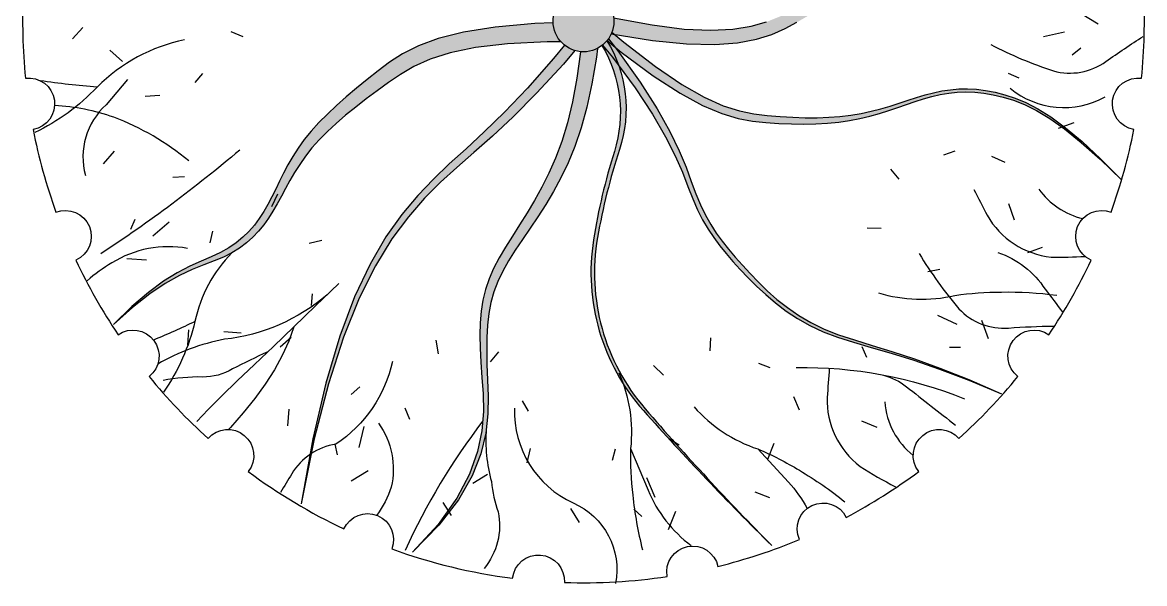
# Model space of a CAD drawing. Header units: millimetres. Extents: x 44692 to 659456, y -26273 to 96111.
# Drawn here: x 263190 to 265604, y 33752 to 34957 of the extents above; entities that cross this region are included whole.
import ezdxf

# ---------------------------------------------------------------- set-up
doc = ezdxf.new("R2010")
doc.units = ezdxf.units.MM
doc.header["$LTSCALE"] = 100
doc.layers.add('Tree', color=7, linetype='Continuous')

msp = doc.modelspace()

# ---------------------------------------------------------------- hatches: boundary and pattern name
at = {"layer": 'Tree', "true_color": 0x58ba48}
h = msp.add_hatch(color=85, dxfattribs=at)
h.dxf.hatch_style = 1
h.paths.add_polyline_path([(264679.1043538135, 34910.14434938138), (264728.4822462829, 34913.62589823898), (264768.8260572428, 34921.03988735424), (264802.1650694929, 34931.46400245171), (264830.528565831, 34943.97592925582), (264855.9458290559, 34957.65335349111), (264880.0989992919, 34971.72863098757), (264903.2816459632, 34986.05279799541), (264925.4401958197, 35000.63156087058), (264946.5210756113, 35015.47062596847), (264966.4707120869, 35030.57569964486), (264985.2355319966, 35045.95248825555), (265002.7619620902, 35061.60669815599), (265018.996429117, 35077.54403570206), (265033.9335209937, 35093.74592934382), (265047.7604703054, 35110.09669590907), (265060.7126708036, 35126.45637432017), (265073.02551624, 35142.6850034994), (265084.9344003665, 35158.64262236913), (265096.6747169344, 35174.18926985159), (265108.4818596956, 35189.18498486911), (265120.5912224025, 35203.48980634401), (265133.2220969464, 35216.9871052293), (265146.5293677822, 35229.65358060021), (265160.651817505, 35241.48926356279), (265175.7282287099, 35252.49418522295), (265191.8973839923, 35262.66837668671), (265209.2980659468, 35272.01186906005), (265228.0690571691, 35280.5246934489), (265248.3491402536, 35288.20688095946), (265270.4286720374, 35294.98593942629), (265295.2043063228, 35300.49928360034), (265323.7242711541, 35304.31180496106), (265357.0367945748, 35305.98839498825), (265396.1901046287, 35305.0939451614), (265442.2324293601, 35301.19334696024), (265496.2119968128, 35293.85149186445), (265559.1770350321, 35282.63327135328), (265496.6487714765, 35296.07428195941), (265442.9630658769, 35305.32314961393), (265397.087756518, 35310.85183157517), (265357.9906816865, 35313.13228510092), (265324.6396796679, 35312.63646744927), (265296.0025887494, 35309.83633587816), (265271.0472472169, 35305.20384764545), (265248.7414933568, 35299.21096000925), (265228.2020763002, 35292.25178463823), (265209.1413885587, 35284.40905084447), (265191.4207334889, 35275.6876423509), (265174.9014144469, 35266.09244288052), (265159.4447347896, 35255.62833615611), (265144.9119978732, 35244.3002059006), (265131.1645070544, 35232.11293583689), (265118.0635656895, 35219.07140968791), (265105.4552116499, 35205.20439879863), (265093.1244208668, 35190.63622500313), (265080.8409037857, 35175.51509775739), (265068.3743708529, 35159.98922651755), (265055.494532514, 35144.20682073962), (265041.9710992145, 35128.31608987974), (265027.573781401, 35112.46524339406), (265012.0722895189, 35096.80249073858), (264995.2836052, 35081.45007312597), (264977.2137948215, 35066.42635879473), (264957.9161959448, 35051.72374773997), (264937.4441461335, 35037.33463995676), (264915.8509829491, 35023.25143544029), (264893.1900439546, 35009.46653418551), (264869.5146667124, 34995.97233618756), (264844.8781887851, 34982.76124144149), (264819.0258033962, 34969.98394645991), (264790.470126412, 34958.42433382577), (264757.4156293595, 34949.02458263943), (264718.0667837672, 34942.72687200143), (264670.6280611621, 34940.47338101205), (264613.3039330718, 34943.20628877173), (264544.2988710237, 34951.86777438103), (264461.8173465456, 34967.40001694016, -0.07718661819948483), (264461.1639959403, 34947.36049608721, -0.05978409001853382), (264456.4733593637, 34932.51748710869), (264545.1291931526, 34918.66782954077), (264618.6630970363, 34911.51755505681)])
h = msp.add_hatch(color=85, dxfattribs=at)
h.dxf.hatch_style = 1
h.paths.add_polyline_path([(264462.2987553294, 34959.48378852937, 1), (264331.6438341919, 34959.48378852937, 1)])
h = msp.add_hatch(color=85, dxfattribs=at)
h.dxf.hatch_style = 1
h.paths.add_polyline_path([(264207.1488391922, 34947.29787203929), (264138.8340411672, 34936.27666168584), (264084.6452780997, 34922.67644468191), (264041.8788613299, 34907.02709209301), (264007.8311021975, 34889.85847498458), (263979.7983120425, 34871.70046442191), (263955.0768022054, 34853.08293147053), (263931.4399303824, 34834.44664901507), (263908.5692396981, 34815.87599721709), (263886.6233196342, 34797.36625805758), (263865.7607596714, 34778.91271351732), (263846.1401492913, 34760.51064557724), (263827.9200779753, 34742.15533621816), (263811.2591352045, 34723.84206742102), (263796.3159104604, 34705.56612116664), (263783.1722315779, 34687.33498921952), (263771.6028798079, 34669.20500247853), (263761.3058747544, 34651.24470162602), (263751.979236022, 34633.52262734452), (263743.3209832154, 34616.10732031641), (263735.0291359384, 34599.06732122411), (263726.8017137961, 34582.47117075009), (263718.3367363924, 34566.38740957685), (263709.3526878664, 34550.88189427411), (263699.6499104947, 34536.00974496139), (263689.0492110878, 34521.8233976457), (263677.3713964571, 34508.3752883339), (263664.4372734133, 34495.71785303289), (263650.0676487678, 34483.90352774958), (263634.0833293308, 34472.98474849093), (263616.3051219138, 34463.01395126379), (263596.5498918964, 34453.81760024495), (263574.6187389331, 34444.31827229034), (263550.3088212473, 34433.21257242568), (263523.4172970625, 34419.19710567672), (263493.7413246018, 34400.96847706928), (263461.0780620885, 34377.22329162907), (263425.2246677462, 34346.65815438191), (263385.978299798, 34307.96967035344), (263426.8426693014, 34344.94506079928), (263463.9699052181, 34373.94957517208), (263497.6183821977, 34396.27674576193), (263528.0464748902, 34413.22010485903), (263555.5125579456, 34426.07318475334), (263580.275006014, 34436.12951773497), (263602.5921937451, 34444.68263609402), (263622.7224957887, 34453.02607212064), (263640.9106889896, 34462.22776133494), (263657.3471589695, 34472.45325217736), (263672.2086935436, 34483.64249631846), (263685.6720805293, 34495.7354454286), (263697.9141077426, 34508.67205117844), (263709.1115629991, 34522.39226523841), (263719.4412341152, 34536.83603927908), (263729.0799089074, 34551.94332497089), (263738.2247062765, 34567.65051749541), (263747.1540694633, 34583.87978607837), (263756.1667727945, 34600.54974345673), (263765.5615905953, 34617.57900236707), (263775.6372971923, 34634.88617554634), (263786.6926669111, 34652.38987573131), (263799.0264740774, 34670.0087156588), (263812.9374930177, 34687.66130806558), (263828.6483285335, 34705.28174576293), (263846.0769073292, 34722.8660418594), (263865.0649865849, 34740.42568953829), (263885.4543234809, 34757.97218198244), (263907.0866751976, 34775.51701237525), (263929.8037989145, 34793.07167389955), (263953.4474518126, 34810.64765973854), (263977.8593910715, 34828.25646307532), (264003.3541753202, 34845.80016730065), (264032.1375689816, 34862.74321663614), (264066.8881379277, 34878.44064551096), (264110.2844480299, 34892.24748835451), (264165.0050651598, 34903.51877959599), (264233.7285551892, 34911.6095536646), (264319.1334839899, 34915.87484498962), (264348.3818062784, 34915.81756916709, -0.1745613051925293), (264331.6982089665, 34956.81894795774), (264292.2933608349, 34955.21020467696)])
h = msp.add_hatch(color=85, dxfattribs=at)
h.dxf.hatch_style = 1
h.paths.add_polyline_path([(264470.7778789205, 34896.14201689066), (264450.4913147751, 34922.02334856916, -0.06993564014039863), (264438.0907595195, 34908.72094067476), (264459.0714125354, 34882.81988132973), (264507.9099843932, 34816.71366709533), (264545.4415263316, 34760.03358738025), (264573.6205543529, 34711.6480837324), (264594.4015844596, 34670.4255976999), (264609.7391326539, 34635.23457083129), (264621.5877149382, 34604.94344467436), (264631.9018473144, 34578.42066077745), (264642.3245746416, 34554.6527517213), (264653.2530572011, 34533.09861421593), (264664.7729841317, 34513.3352360042), (264676.9700445718, 34494.93960482831), (264689.9299276597, 34477.48870843124), (264703.7383225334, 34460.55953455542), (264718.4809183315, 34443.7290709437), (264734.2434041926, 34426.57430533831), (264751.1213771774, 34408.79996691585), (264769.2500660415, 34390.62175058803), (264788.7746074624, 34372.38309269968), (264809.8401381176, 34354.42742959625), (264832.5917946855, 34337.098197623), (264857.1747138443, 34320.73883312518), (264883.7340322717, 34305.69277244792), (264912.4148866452, 34292.30345193659), (264943.4808265419, 34280.66607609065), (264977.6690531345, 34269.88292202685), (265015.8351804933, 34258.808035016), (265058.83482269, 34246.29546032939), (265107.5235937951, 34231.19924323759), (265162.7571078802, 34212.3734290118), (265225.3909790165, 34188.6720629229), (265296.2808212747, 34158.94919024188), (265225.8763462843, 34189.8041541395), (265163.630296535, 34214.50609452121), (265108.705530072, 34234.21452897031), (265060.2649049396, 34250.08897507015), (265017.4712791814, 34263.28895040374), (264979.4875108425, 34274.97397255481), (264945.4764579674, 34286.30355910617), (264914.6009786009, 34298.43722764143), (264886.1383509267, 34312.28439837191), (264859.8235336897, 34327.7541020218), (264835.505905775, 34344.50527194318), (264813.0348460672, 34362.19684148874), (264792.2597334514, 34380.48774401058), (264773.0299468114, 34399.03691286113), (264755.1948650326, 34417.50328139248), (264738.6038670002, 34435.54578295736), (264723.1182851208, 34452.95091718128), (264708.6472658948, 34470.01544878397), (264695.1119093452, 34487.16370875908), (264682.4333154934, 34504.82002809963), (264670.5325843628, 34523.40873779919), (264659.3308159757, 34543.35416885072), (264648.7491103549, 34565.08065224782), (264638.708567522, 34589.01251898362), (264628.8207485834, 34615.6971667976), (264617.4590589724, 34646.17426041204), (264602.6873652061, 34681.60653129548), (264582.5695338012, 34723.15671091669), (264555.1694312741, 34771.9875307439), (264518.5509241418, 34829.26172224557)])
h = msp.add_hatch(color=85, dxfattribs=at)
h.dxf.hatch_style = 1
h.paths.add_polyline_path([(264483.9662096195, 34914.89651772176), (264458.1836502466, 34936.66439677099, -0.08128987458279752), (264447.7155920786, 34918.34143329721), (264478.2881466245, 34893.55388147398), (264546.9475101918, 34842.84826073879), (264604.6683818822, 34805.29404077207), (264653.1697581223, 34778.81833601675), (264694.170635336, 34761.34826091616), (264729.390009949, 34750.81092991347), (264760.5468783865, 34745.13345745183), (264789.3602370747, 34742.24295797454), (264817.2557099505, 34740.41780527667), (264844.4854310073, 34739.34141055984), (264871.0081617504, 34739.04844437828), (264896.7826636863, 34739.57357728565), (264921.7676983197, 34740.95147983587), (264945.9220271565, 34743.21682258288), (264969.204411703, 34746.40427608015), (264991.5736134642, 34750.54851088174), (265013.0147659812, 34755.63715036757), (265033.6184909337, 34761.46962922138), (265053.5017820362, 34767.79833495253), (265072.7816330037, 34774.37565507109), (265091.5750375513, 34780.95397708676), (265109.9989893935, 34787.28568850908), (265128.1704822456, 34793.12317684788), (265146.2065098215, 34798.21882961263), (265164.2237514484, 34802.35338136669), (265182.3376289005, 34805.42095488546), (265200.6632495633, 34807.34401999786), (265219.3157208225, 34808.0450465325), (265238.4101500643, 34807.44650431874), (265258.061644674, 34805.4708631853), (265278.3853120383, 34802.04059296089), (265299.4962595424, 34797.0781634745), (265321.594764391, 34790.36119795688), (265345.2217830634, 34781.08793324683), (265371.0034418575, 34768.31175958525), (265399.5658670712, 34751.08606721272), (265431.5351850031, 34728.46424637001), (265467.5375219504, 34699.49968729776), (265508.1990042119, 34663.24578023696), (265554.1457580848, 34618.75591542824), (265509.0929203097, 34664.15078375675), (265469.1605094852, 34701.20620822642), (265433.7413496251, 34730.88106395848), (265402.2282647413, 34754.13422607377), (265374.0140788463, 34771.92456969318), (265348.4916159529, 34785.21096993787), (265325.0537000734, 34794.95230192879), (265303.0931552207, 34802.10744078692), (265282.0850776263, 34807.48874980093), (265261.8336523962, 34811.32254493067), (265242.2253368566, 34813.68863030379), (265223.1465883326, 34814.66681004794), (265204.4838641504, 34814.33688829083), (265186.1236216343, 34812.77866915964), (265167.9523181107, 34810.07195678217), (265149.8564109053, 34806.29655528592), (265131.7226067922, 34801.56061649781), (265113.4386103413, 34796.08568304008), (265094.8923755732, 34790.12164523483), (265075.9718565066, 34783.91839340352), (265056.5650071611, 34777.72581786805), (265036.5597815566, 34771.79380895018), (265015.8441337112, 34766.37225697128), (264994.3060176458, 34761.71105225343), (264971.8588185092, 34758.01252275472), (264948.5176459708, 34755.28874697843), (264924.3230408291, 34753.50424106411), (264899.3155438829, 34752.62352115195), (264873.5356959312, 34752.61110338167), (264847.024037774, 34753.43150389295), (264819.8211102089, 34755.04923882562), (264791.9674540357, 34757.42882431935), (264763.2172815474, 34760.89180107239), (264732.1794910177, 34767.18780801597), (264697.1766522139, 34778.42350863945), (264656.5313349048, 34796.70556643223), (264608.5661088573, 34824.14064488396), (264551.6035438399, 34862.83540748382)])
h = msp.add_hatch(color=85, dxfattribs=at)
h.dxf.hatch_style = 1
h.paths.add_polyline_path([(264353.7829500912, 34867.82432610964), (264378.4602015275, 34896.83383616168, -0.09913028873554863), (264355.7657485286, 34908.79079035325), (264332.5225638264, 34880.19593291999), (264276.3232094642, 34816.19531020948), (264227.090009319, 34764.48832538789), (264183.539741041, 34722.08138344109), (264144.3891822801, 34685.98088935507), (264108.3551106871, 34653.19324811581), (264074.154303912, 34620.7248647092), (264040.5035396051, 34585.58214412136), (264006.4176512056, 34544.9160372432), (263972.103695309, 34496.45567858695), (263938.0667842998, 34438.07474856982), (263904.8120305623, 34367.64692760908), (263872.8445464812, 34283.04589612202), (263842.6694444407, 34182.1453345259), (263814.7918368256, 34062.81892323796), (263789.7168360202, 33922.94034267556), (263817.912053042, 34062.22351718933), (263848.4498071898, 34180.89701468904), (263880.8726384641, 34281.09791351586), (263914.7230868654, 34364.9632920114), (263949.5436923936, 34434.63022851699), (263984.8769950485, 34492.23580137415), (264020.265534831, 34539.9170889242), (264055.2518517407, 34579.81116950876), (264089.6796979079, 34614.1929693024), (264124.5976739795, 34645.88880581404), (264161.3555927323, 34677.86284438546), (264201.3032669433, 34713.07925035879), (264245.7905093887, 34754.50218907589), (264296.1671328458, 34805.09582587885)])
h = msp.add_hatch(color=85, dxfattribs=at)
h.dxf.hatch_style = 1
h.paths.add_polyline_path([(264424.9446699796, 34882.64848272885), (264427.4214852265, 34901.6870498241, -0.1466419400419473), (264390.610600443, 34894.46672406042), (264382.6665804465, 34837.44296041041), (264373.1486412589, 34786.68097202566), (264362.2375098843, 34741.6790062219), (264350.0710831996, 34701.62786709674), (264336.7872580813, 34665.71835874783), (264322.5239314058, 34633.14128527271), (264307.4190000495, 34603.0874507689), (264291.6512962739, 34574.8449082916), (264275.5633938781, 34548.09070672536), (264259.538802046, 34522.59914391212), (264243.9610299612, 34498.14451769384), (264229.2135868077, 34474.50112591256), (264215.6799817692, 34451.44326641013), (264203.7437240296, 34428.74523702844), (264193.7883227729, 34406.18133560981), (264186.0939563369, 34383.5083932969), (264180.5274796761, 34360.4133744373), (264176.8524168994, 34336.56577667917), (264174.8322921157, 34311.63509767119), (264174.2306294333, 34285.29083506146), (264174.8109529611, 34257.20248649845), (264176.336786808, 34227.03954963063), (264178.5716550825, 34194.47152210626), (264180.9583924346, 34159.1892636706), (264181.6570756804, 34120.96908245667), (264178.5070921764, 34079.60864869384), (264169.347829279, 34034.90563261197), (264152.0186743457, 33986.65770444083), (264124.3590147324, 33934.66253440998), (264084.2082377971, 33878.71779274908), (264029.4057308959, 33818.62114968792), (264086.1054207081, 33876.93123839586), (264128.0278872022, 33931.56095385404), (264157.3391159787, 33982.6433025088), (264176.2050926353, 34030.31129080589), (264186.791802772, 34074.69792519192), (264191.2652319872, 34115.93621211296), (264191.7913658801, 34154.15915801503), (264190.5361900495, 34189.49976934453), (264189.3458496277, 34222.12267759491), (264188.7871278772, 34252.31901444941), (264189.1069675945, 34280.41153663856), (264190.5523115746, 34306.72300089298), (264193.3701026143, 34331.57616394319), (264197.8072835086, 34355.29378251992), (264204.1107970545, 34378.19861335368), (264212.527586047, 34400.61341317502), (264223.2007558975, 34422.84679138794), (264235.8580624798, 34445.15076808994), (264250.1234242818, 34467.76321605168), (264265.6207597923, 34490.92200804415), (264281.9739875013, 34514.86501683818), (264298.8070258959, 34539.83011520455), (264315.7437934666, 34566.05517591409), (264332.4082087004, 34593.77807173762), (264348.4682200201, 34623.33256303887), (264363.7678955786, 34655.43596055156), (264378.1953334624, 34690.90146260276), (264391.6386317579, 34730.54226751925), (264403.9858885519, 34775.17157362796), (264415.1252019306, 34825.60257925553)])
h = msp.add_hatch(color=85, dxfattribs=at)
h.dxf.hatch_style = 1
h.paths.add_polyline_path([(264447.4803222838, 34918.05293959965, -0.05731343900243163), (264436.7566026934, 34907.66867126561, -0.2139104709436435), (264463.3568096281, 34680.17382856621, 0.03661123417253988), (264418.536347387, 34490.36002148229, 0.2251205961474487), (264525.678618337, 34123.52408404745, 0.01667163741548493), (264801.9047704823, 33833.11056381817, -0.01667163741549128), (264529.5071849173, 34127.11814065805, -0.2251205961477926), (264427.1802181257, 34495.3263196625, -0.03661123417235602), (264474.4836828365, 34684.53661912103, 0.2201042727965031)])

# ---------------------------------------------------------------- linework, layer by layer
at = {"layer": 'Tree', "color": 85, "true_color": 0x58ba48}
for points in [[(263192.2849675556, 35021.78175862042, 0.03825928851596275), (263196.8587193858, 34837.50022218056, -0.9771344084685398), (263213.2604057101, 34727.15058992173, 0.03825928851589282), (263262.4812439314, 34549.50512005793, -0.977134408471768), (263305.208455835, 34446.44959125486, 0.03825928851590828), (263396.125210965, 34286.09140619726, -0.9771344084698461), (263462.6161220264, 34196.50895590598, 0.03825928851597287), (263589.7776322628, 34063.05276761625, -0.977134408466895), (263676.0455987211, 33992.31455575675, 0.04984636023428053), (263881.7126669894, 33868.76900888287, -0.9771344084688731), (263984.6808846927, 33825.83181292222, 0.05560074136262472), (264244.6159517844, 33762.84765607363, -0.9771344084677737), (264355.8176412045, 33753.88992622292, 0.04596090557338388), (264576.7512659251, 33766.6596833068, -0.9771344084659402), (264686.1803900959, 33788.36966804099, 0.03825928851591884), (264861.2424494734, 33846.10942249899, -0.9771344084694745), (264962.1150403193, 33893.76209367281, 0.03825928851595953), (265117.8969908002, 33992.31455575675, -0.977134408466895), (265204.1649572584, 34063.05276761625, 0.03825928851597287), (265331.3264674949, 34196.50895590608, -0.9771344084698461), (265397.8173785562, 34286.09140619726, 0.03825928851590839), (265488.7341336863, 34446.44959125486, -0.977134408471768), (265531.4613455899, 34549.50512005798, 0.03825928851589259), (265580.6821838112, 34727.15058992173, -0.9771344084685398), (265597.0838701355, 34837.50022218056, 0.03825928851596309), (265601.6576219656, 35021.78175862042, -0.9771344084700386)], [(265273.1022498943, 34909.94730717089, 0.04182949228826791), (265407.715970116, 34853.18292782787, 0.2264972251209593), (265520.5405318702, 34873.32727798969, -0.01443465669763831), (265600.8007711325, 34927.4498175479, -0.01443465669763831)], [(263539.1187039788, 34919.86175130277, 0.1481112706608062), (263351.0063910742, 34818.51856745253, -0.09218963162576765), (263216.6500473921, 34720.58352379672, -0.09218963162576765)], [(264436.7566026934, 34907.66867126571, -0.2139104709436734), (264463.3568096281, 34680.17382856621, 0.03661123417257376), (264418.536347387, 34490.36002148219, 0.2251205961475362), (264525.6786183375, 34123.52408404724, 0.01667163741547076), (264801.9047704823, 33833.11056381817)], [(264447.4803222838, 34918.05293959965, -0.2201042727962329), (264474.4836828365, 34684.53661912134, 0.03661123417257376), (264427.1802181255, 34495.32631966155, 0.2251205961475362), (264529.5071849175, 34127.11814065774, 0.01667163741547076), (264801.9047704823, 33833.11056381817)], [(263351.0063910742, 34818.51856745253, -0.02207839247359881), (263228.4137314862, 34832.20081263091, -0.02207839247359881)], [(263416.425546406, 34834.89057739297), (263370.3126161927, 34780.22779547724, 0.2822262566118592), (263325.6445759475, 34628.55124961208, -4.827061023014863)], [(265314.4376791022, 34815.78085205259, 0.3063086666826516), (265518.7897670466, 34797.43290363043, 1.795613927209891)], [(263548.1730014711, 34659.70016857101, 0.08246095775844463), (263386.9625070941, 34753.61403591953, 0.07179669138663881), (263259.4636592336, 34778.54886638342, 0.07179669138663881)], [(265236.3734764804, 34598.65013583734, -0.01188576300162032), (265264.8847235304, 34542.80889166752, 0.2399273849801263), (265402.8033526526, 34453.23129532023, 0.02049583112461691), (265475.6995086638, 34454.51205552828, 0.02049583112461691)], [(265376.2774448395, 34599.13461533059, 0.183297909728004), (265470.8821686087, 34535.95921401544, 0.183297909728004)], [(263545.3822036106, 34471.80180309233, 0.1857569465264621), (263382.5887444706, 34440.55280719433, 0.0417327825022011), (263329.3597060171, 34402.31498191907, 0.0417327825022011)], [(263640.9106889896, 34462.22776133494, 0.1453428096833645), (263561.3902663244, 34314.72172527035, -0.09218963162506882), (263493.9472351608, 34162.75351342812, -0.09218963162506882)], [(265288.4078282883, 34463.27576088878, -0.1639919496343534), (265389.8715685595, 34384.12612916561, -0.01343461111404141), (265427.0526295748, 34334.46819872881, -4.215233977945694)], [(265118.9775009774, 34460.71896246968, 0.04182949228826998), (265204.3006762247, 34342.13142433926, 0.2264972251209593), (265311.0969805272, 34300.54144999716, -0.0144346566975755), (265407.8015983582, 34304.92005533919, -0.0144346566975755)], [(263845.7364606617, 34372.22960465495, -0.1514149092063965), (263624.9677166966, 34276.46798954516, 0.08487535422749601), (263481.3162100409, 34223.03487472232, 0.08487535422749601)], [(265031.4141797277, 34376.30041916467, 0.1320465610342736), (265195.7024882623, 34370.6690670852, -0.03605382607637624), (265295.8722078393, 34377.99216709423, -0.03698803583189561), (265414.6501433065, 34371.16759089066, -6.807483209568411)], [(263561.3902663244, 34314.72172527035, -0.01746042979560194), (263472.3523409921, 34274.81827080864, -0.01746042979560194)], [(263717.9004498949, 34249.57660843404, 0.00578039309179394), (263642.0462140666, 34212.85887487007, -0.1423412172876668), (263577.794965132, 34195.35646455167, 0.05173126772115867), (263492.6101941176, 34187.96608693798, -47.27720597948539)], [(263986.0345865546, 34228.74172806363, -0.196417445124789), (263864.558061478, 34051.12580458019, 0.2264972251209593), (263769.5582218186, 33987.01490813359, -0.007003095131649664), (263745.1796358072, 33946.86381203389, -0.007003095131649664)], [(264472.9671477433, 34204.11167885979, -0.1320465610342736), (264498.1748462407, 34041.67112855367, 0.03605382607637624), (264502.8647738812, 33941.34363933643, 0.03698803583189561), (264523.8230523192, 33824.23034649923, 6.807483209568411)], [(264854.5669210685, 34215.69004782224, -0.1004195097701846), (265216.738103816, 34148.4279408955, 4.068216872405228)], [(264925.435299855, 34214.14980774547, -0.01188576300162027), (264920.6763833396, 34151.63190253116, 0.2399273849801263), (264991.7240417793, 34003.3149302842, 0.02472381497266953), (265067.9428857138, 33959.46943482618, 0.02472381497266953)], [(265042.0135669904, 34199.5980621698, -0.09487929127114816), (265091.8091010407, 34174.48576491328, 0.004008080272301563), (265197.279768172, 34091.9355676567, 1.160659045506973)], [(264248.5812186145, 34128.398557587, 0.3009048176655483), (264374.5930419228, 33924.79096786742, -0.3523600041785352), (264465.7326982294, 33751.50000000002, -4.509688680372927)], [(264634.6446056359, 34131.15292837368, 0.1320465610342736), (264771.9377494674, 34040.74854184155, -0.03605382607637624), (264861.2524465222, 33994.80852220812, -0.03698803583189561), (264959.078816244, 33927.0975616385, -6.807483209568411)], [(265045.1018324755, 34141.67032062271, 0.2115715681799267), (265106.0539464874, 34026.95429719517, 0.2115715681799267)], [(264180.0820839284, 34100.28886557525, 0.05648352632811073), (264013.3671678931, 33822.76976659119, 1.795613927209891)], [(263956.2241024786, 34095.99656276109, -0.2141089299274639), (263983.5000300331, 33958.84804755558, -0.07460262697671682), (263952.3166868811, 33898.34322720744, -0.07460262697671682)], [(264187.7920076505, 34083.91830932615, 0.08537041341665494), (264198.9757377051, 33970.45348487677, 0.06382453976133153), (264213.4808735758, 33905.29020379611, -0.2290892978786882), (264182.9809150678, 33783.85162278739, 47.27720597948539)], [(264498.1748462407, 34041.67112855367), (264535.7224398477, 33952.24078579147, 0.1333930343377839), (264628.7662783883, 33833.02685871014, -4.827061023014863)], [(264771.9377494674, 34040.74854184155), (264837.6915175993, 33969.44601756176, -0.06043947766551797), (264878.3018295919, 33913.06419793827, -0.06043947766551797)]]:
    msp.add_lwpolyline(points, format="xyb", dxfattribs=at)
for points in [[(265503.6463195198, 34953.36939359924), (265467.5427462131, 34975.92423234952)], [(263298.2328555339, 34921.81119479858), (263320.3974773883, 34946.79801962695)], [(264331.6982089665, 34956.81894795774), (264292.2933608349, 34955.21020467696), (264207.1488391922, 34947.29787203929), (264138.8340411672, 34936.27666168584), (264084.6452780997, 34922.67644468191), (264041.8788613299, 34907.02709209301), (264007.8311021975, 34889.85847498458), (263979.7983120425, 34871.70046442191), (263955.0768022054, 34853.08293147053), (263931.4399303824, 34834.44664901507), (263908.5692396981, 34815.87599721709), (263886.6233196342, 34797.36625805758), (263865.7607596714, 34778.91271351732), (263846.1401492913, 34760.51064557724), (263827.9200779753, 34742.15533621816), (263811.2591352045, 34723.84206742102), (263796.3159104604, 34705.56612116664), (263783.1722315779, 34687.33498921952), (263771.6028798079, 34669.20500247853), (263761.3058747544, 34651.24470162602), (263751.979236022, 34633.52262734452), (263743.3209832154, 34616.10732031642), (263735.0291359384, 34599.06732122412), (263726.8017137961, 34582.47117075009), (263718.3367363924, 34566.38740957685), (263709.3526878664, 34550.88189427411), (263699.6499104947, 34536.00974496139), (263689.0492110878, 34521.8233976457), (263677.3713964571, 34508.3752883339), (263664.4372734133, 34495.71785303289), (263650.0676487678, 34483.90352774958), (263634.0833293308, 34472.98474849093), (263616.3051219138, 34463.01395126379), (263596.5498918964, 34453.81760024495), (263574.6187389331, 34444.31827229034), (263550.3088212473, 34433.21257242568), (263523.4172970625, 34419.19710567672), (263493.7413246018, 34400.96847706928), (263461.0780620885, 34377.22329162907), (263425.2246677462, 34346.65815438191), (263385.978299798, 34307.96967035344)], [(264456.4733593637, 34932.51748710869), (264545.1291931526, 34918.66782954077), (264618.6630970363, 34911.51755505681), (264679.1043538135, 34910.14434938138), (264728.4822462829, 34913.62589823898), (264768.8260572428, 34921.03988735424), (264802.1650694929, 34931.46400245171), (264830.528565831, 34943.97592925582), (264855.9458290559, 34957.65335349111)], [(264461.8173465456, 34967.40001694016), (264544.2988710237, 34951.86777438103), (264613.3039330718, 34943.20628877173), (264670.6280611621, 34940.47338101205), (264718.0667837672, 34942.72687200143), (264757.4156293595, 34949.02458263943), (264790.470126412, 34958.42433382577)], [(263638.698723082, 34937.86881875636), (263664.3679240085, 34926.89034835021)], [(264450.4913147751, 34922.02334856916), (264470.7778789205, 34896.14201689066), (264518.5509241418, 34829.26172224557), (264555.1694312741, 34771.9875307439), (264582.5695338012, 34723.15671091669), (264602.6873652061, 34681.60653129548), (264617.4590589724, 34646.17426041204), (264628.8207485834, 34615.6971667976), (264638.708567522, 34589.01251898362), (264648.7491103549, 34565.08065224782), (264659.3308159757, 34543.35416885072), (264670.5325843628, 34523.40873779919), (264682.4333154934, 34504.82002809963), (264695.1119093452, 34487.16370875908), (264708.6472658948, 34470.01544878397), (264723.1182851208, 34452.95091718128), (264738.6038670002, 34435.54578295736), (264755.1948650326, 34417.50328139248), (264773.0299468114, 34399.03691286113), (264792.2597334514, 34380.48774401058), (264813.0348460672, 34362.19684148874), (264835.505905775, 34344.50527194318), (264859.8235336897, 34327.7541020218), (264886.1383509267, 34312.28439837191), (264914.6009786009, 34298.43722764143), (264945.4764579674, 34286.30355910617), (264979.4875108425, 34274.97397255481), (265017.4712791814, 34263.28895040374), (265060.2649049396, 34250.08897507015), (265108.705530072, 34234.21452897031), (265163.630296535, 34214.50609452121), (265225.8763462843, 34189.8041541395), (265296.2808212747, 34158.94919024188)], [(264458.1836502466, 34936.66439677099), (264483.9662096195, 34914.89651772176), (264551.6035438399, 34862.83540748382), (264608.5661088573, 34824.14064488396), (264656.5313349048, 34796.70556643223), (264697.1766522139, 34778.42350863945), (264732.1794910177, 34767.18780801597), (264763.2172815474, 34760.89180107239), (264791.9674540357, 34757.42882431935), (264819.8211102089, 34755.04923882562), (264847.024037774, 34753.43150389295), (264873.5356959312, 34752.61110338167), (264899.3155438829, 34752.62352115195), (264924.3230408291, 34753.50424106411), (264948.5176459708, 34755.28874697843), (264971.8588185092, 34758.01252275472), (264994.3060176458, 34761.71105225343), (265015.8441337112, 34766.37225697128), (265036.5597815566, 34771.79380895018), (265056.5650071611, 34777.72581786805), (265075.9718565066, 34783.91839340352), (265094.8923755732, 34790.12164523483), (265113.4386103413, 34796.08568304008), (265131.7226067922, 34801.56061649781), (265149.8564109053, 34806.29655528592), (265167.9523181107, 34810.07195678217), (265186.1236216343, 34812.77866915964), (265204.4838641504, 34814.33688829083), (265223.1465883326, 34814.66681004794), (265242.2253368566, 34813.68863030379), (265261.8336523962, 34811.32254493067), (265282.0850776263, 34807.48874980093), (265303.0931552207, 34802.10744078692), (265325.0537000734, 34794.95230192879), (265348.4916159529, 34785.21096993787), (265374.0140788463, 34771.92456969318), (265402.2282647413, 34754.13422607377), (265433.7413496251, 34730.88106395848), (265469.1605094852, 34701.20620822642), (265509.0929203097, 34664.15078375675), (265554.1457580848, 34618.75591542824)], [(265431.3797524339, 34936.67749041926), (265386.3835600227, 34926.2844121608)], [(263378.0617965431, 34898.05774261633), (263405.7322689097, 34873.51258488854)], [(264348.3818062785, 34915.81756916709), (264319.1334839899, 34915.87484498962), (264233.7285551892, 34911.6095536646), (264165.0050651598, 34903.51877959599), (264110.2844480299, 34892.24748835451), (264066.8881379277, 34878.44064551096), (264032.1375689816, 34862.74321663614), (264003.3541753202, 34845.80016730065), (263977.8593910715, 34828.25646307532), (263953.4474518126, 34810.64765973854), (263929.8037989145, 34793.07167389955), (263907.0866751976, 34775.51701237525), (263885.4543234809, 34757.97218198244), (263865.0649865849, 34740.42568953829), (263846.0769073292, 34722.8660418594), (263828.6483285335, 34705.28174576293), (263812.9374930177, 34687.66130806558), (263799.0264740774, 34670.0087156588), (263786.6926669111, 34652.38987573131), (263775.6372971923, 34634.88617554634), (263765.5615905953, 34617.57900236707), (263756.1667727945, 34600.54974345673), (263747.1540694633, 34583.87978607837), (263738.2247062765, 34567.65051749541), (263729.0799089074, 34551.94332497089), (263719.4412341152, 34536.83603927908), (263709.1115629991, 34522.39226523841), (263697.9141077426, 34508.67205117844), (263685.6720805293, 34495.7354454286), (263672.2086935436, 34483.64249631846), (263657.3471589695, 34472.45325217736), (263640.9106889896, 34462.22776133494), (263622.7224957887, 34453.02607212064), (263602.5921937451, 34444.68263609402), (263580.275006014, 34436.12951773497), (263555.5125579456, 34426.07318475334), (263528.0464748902, 34413.22010485903), (263497.6183821977, 34396.27674576193), (263463.9699052181, 34373.94957517208), (263426.8426693014, 34344.94506079928), (263385.978299798, 34307.96967035344)], [(264355.7657485286, 34908.79079035331), (264332.5225638264, 34880.19593291999), (264276.3232094642, 34816.19531020948), (264227.090009319, 34764.48832538789), (264183.539741041, 34722.08138344109), (264144.3891822801, 34685.98088935507), (264108.3551106871, 34653.19324811581), (264074.154303912, 34620.7248647092), (264040.5035396051, 34585.58214412136), (264006.4176512056, 34544.9160372432), (263972.103695309, 34496.45567858695), (263938.0667842998, 34438.07474856982), (263904.8120305623, 34367.64692760908), (263872.8445464812, 34283.04589612202), (263842.6694444407, 34182.1453345259), (263814.7918368256, 34062.81892323796), (263789.7168360202, 33922.94034267556)], [(264378.4602015275, 34896.83383616168), (264353.7829500912, 34867.82432610964), (264296.1671328458, 34805.09582587885), (264245.7905093887, 34754.50218907589), (264201.3032669433, 34713.07925035879), (264161.3555927323, 34677.86284438546), (264124.5976739795, 34645.88880581404), (264089.6796979079, 34614.1929693024), (264055.2518517407, 34579.81116950876), (264020.265534831, 34539.9170889242), (263984.8769950485, 34492.23580137415), (263949.5436923936, 34434.63022851699), (263914.7230868654, 34364.9632920114), (263880.8726384641, 34281.09791351586), (263848.4498071898, 34180.89701468904), (263817.912053042, 34062.22351718933), (263789.7168360202, 33922.94034267556)], [(264427.4214852265, 34901.6870498241), (264424.9446699796, 34882.64848272885), (264415.1252019306, 34825.60257925553), (264403.9858885519, 34775.17157362796), (264391.6386317579, 34730.54226751925), (264378.1953334624, 34690.90146260276), (264363.7678955786, 34655.43596055156), (264348.4682200201, 34623.33256303887), (264332.4082087004, 34593.77807173762), (264315.7437934666, 34566.05517591409), (264298.8070258959, 34539.83011520455), (264281.9739875013, 34514.86501683818), (264265.6207597923, 34490.92200804415), (264250.1234242818, 34467.76321605168), (264235.8580624798, 34445.15076808994), (264223.2007558975, 34422.84679138794), (264212.527586047, 34400.61341317502), (264204.1107970545, 34378.19861335368), (264197.8072835086, 34355.29378251992), (264193.3701026143, 34331.57616394319), (264190.5523115746, 34306.72300089298), (264189.1069675945, 34280.41153663856), (264188.7871278772, 34252.31901444941), (264189.3458496277, 34222.12267759491), (264190.5361900495, 34189.49976934453), (264191.7913658801, 34154.15915801503), (264191.2652319872, 34115.93621211296), (264186.791802772, 34074.69792519192), (264176.2050926353, 34030.31129080589), (264157.3391159787, 33982.6433025088), (264128.0278872022, 33931.56095385404), (264086.1054207081, 33876.93123839586), (264029.4057308959, 33818.62114968792)], [(264438.0907595195, 34908.72094067471), (264459.0714125354, 34882.81988132973), (264507.9099843932, 34816.71366709533), (264545.4415263316, 34760.03358738025), (264573.6205543529, 34711.6480837324), (264594.4015844596, 34670.4255976999), (264609.7391326539, 34635.23457083129), (264621.5877149382, 34604.94344467436), (264631.9018473144, 34578.42066077745), (264642.3245746416, 34554.6527517213), (264653.2530572011, 34533.09861421593), (264664.7729841317, 34513.3352360042), (264676.9700445718, 34494.93960482831), (264689.9299276597, 34477.48870843124), (264703.7383225334, 34460.55953455542), (264718.4809183315, 34443.7290709437), (264734.2434041926, 34426.57430533831), (264751.1213771774, 34408.79996691585), (264769.2500660415, 34390.62175058803), (264788.7746074624, 34372.38309269968), (264809.8401381176, 34354.42742959625), (264832.5917946855, 34337.098197623), (264857.1747138443, 34320.73883312518), (264883.7340322717, 34305.69277244792), (264912.4148866452, 34292.30345193659), (264943.4808265419, 34280.66607609065), (264977.6690531345, 34269.88292202685), (265015.8351804933, 34258.808035016), (265058.83482269, 34246.29546032939), (265107.5235937951, 34231.19924323759), (265162.7571078802, 34212.3734290118), (265225.3909790165, 34188.6720629229), (265296.2808212747, 34158.94919024188)], [(264447.7155920786, 34918.34143329721), (264478.2881466245, 34893.55388147398), (264546.9475101918, 34842.84826073879), (264604.6683818822, 34805.29404077207), (264653.1697581223, 34778.81833601675), (264694.170635336, 34761.34826091616), (264729.390009949, 34750.81092991347), (264760.5468783865, 34745.13345745183), (264789.3602370747, 34742.24295797454), (264817.2557099505, 34740.41780527667), (264844.4854310073, 34739.34141055984), (264871.0081617504, 34739.04844437828), (264896.7826636863, 34739.57357728565), (264921.7676983197, 34740.95147983587), (264945.9220271565, 34743.21682258288), (264969.204411703, 34746.40427608015), (264991.5736134642, 34750.54851088174), (265013.0147659812, 34755.63715036757), (265033.6184909337, 34761.46962922138), (265053.5017820362, 34767.79833495253), (265072.7816330037, 34774.37565507109), (265091.5750375513, 34780.95397708676), (265109.9989893935, 34787.28568850908), (265128.1704822456, 34793.12317684788), (265146.2065098215, 34798.21882961263), (265164.2237514484, 34802.35338136669), (265182.3376289005, 34805.42095488546), (265200.6632495633, 34807.34401999786), (265219.3157208225, 34808.0450465325), (265238.4101500643, 34807.44650431874), (265258.061644674, 34805.4708631853), (265278.3853120383, 34802.04059296089), (265299.4962595424, 34797.0781634745), (265321.594764391, 34790.36119795688), (265345.2217830634, 34781.08793324683), (265371.0034418575, 34768.31175958525), (265399.5658670712, 34751.08606721272), (265431.5351850031, 34728.46424637001), (265467.5375219504, 34699.49968729776), (265508.1990042119, 34663.24578023696), (265554.1457580848, 34618.75591542824)], [(265466.7415803559, 34901.72673672783), (265448.0088424009, 34887.30182461357)], [(264390.610600443, 34894.46672406042), (264382.6665804465, 34837.44296041041), (264373.1486412589, 34786.68097202566), (264362.2375098843, 34741.6790062219), (264350.0710831996, 34701.62786709674), (264336.7872580813, 34665.71835874783), (264322.5239314058, 34633.14128527271), (264307.4190000495, 34603.0874507689), (264291.6512962739, 34574.8449082916), (264275.5633938781, 34548.09070672536), (264259.538802046, 34522.59914391212), (264243.9610299612, 34498.14451769384), (264229.2135868077, 34474.50112591256), (264215.6799817692, 34451.44326641013), (264203.7437240296, 34428.74523702844), (264193.7883227729, 34406.18133560981), (264186.0939563369, 34383.5083932969), (264180.5274796761, 34360.4133744373), (264176.8524168994, 34336.56577667917), (264174.8322921157, 34311.63509767119), (264174.2306294333, 34285.29083506146), (264174.8109529611, 34257.20248649845), (264176.336786808, 34227.03954963063), (264178.5716550825, 34194.47152210626), (264180.9583924346, 34159.1892636706), (264181.6570756804, 34120.96908245667), (264178.5070921764, 34079.60864869384), (264169.347829279, 34034.90563261197), (264152.0186743457, 33986.65770444083), (264124.3590147324, 33934.66253440998), (264084.2082377971, 33878.71779274908), (264029.4057308959, 33818.62114968792)], [(263561.5128815601, 34828.25082551197), (263578.5919685977, 34847.50457858045)], [(265333.8937474808, 34837.41732675862), (265311.0173536745, 34847.96174556846)], [(263454.4601230927, 34798.89388393397), (263485.9130605024, 34800.77646823947)], [(265451.5115985053, 34741.56928692263), (265418.078945657, 34729.23294298872)], [(263364.4744397942, 34653.71880232424), (263388.1223764104, 34680.37781115658)], [(265195.4157193741, 34680.73775444496), (265171.2698838555, 34671.82816139253)], [(265303.6465269403, 34656.07573084879), (265275.0308084097, 34669.26557725926)], [(265075.6212256072, 34620.54607862942), (265058.1759846134, 34642.34282736265)], [(263513.4102316063, 34624.75441837881), (263538.5547961844, 34626.25942129863)], [(263726.5709951509, 34561.91358149135), (263739.7505993105, 34589.03073878385)], [(265324.1776855547, 34532.59031999265), (265311.3732911347, 34567.29143369817)], [(263423.1456647439, 34512.93257836637), (263433.0170582924, 34534.41627335134)], [(263470.7075550925, 34498.44532037777), (263505.7029288254, 34528.57831266999)], [(265036.936181568, 34514.5752868186), (265006.794824427, 34515.31066095531)], [(263593.9886270805, 34483.7418424866), (263600.0373144097, 34508.86594265237)], [(263806.9257027569, 34482.73364517628), (263833.9971001069, 34489.55816964109)], [(265383.3354655637, 34473.96231151838), (265351.9998729495, 34462.39976368179)], [(263414.5028989197, 34450.04993862874), (263456.9545634513, 34446.88056407917)], [(265163.0863054469, 34426.39903521121), (265137.7179976502, 34421.47399845214)], [(263870.5271239954, 34396.3170818001), (263820.945797328, 34348.14212750984), (263774.0388149262, 34303.09063578017), (263730.0981514762, 34261.18823778336), (263689.4157816633, 34222.46056469173), (263652.2836801732, 34186.93324767818), (263618.9938216915, 34154.63191791492), (263589.8381809039, 34125.58220657465), (263565.1087324954, 34099.80974483004)], [(263811.9653664044, 34348.76215431075), (263813.8815306864, 34374.42790066091)], [(265200.8786182094, 34308.13595530612), (265158.9385549487, 34327.46739345446)], [(263545.8440373829, 34263.61902161616), (263548.3307661305, 34296.9270995714)], [(263774.0388149262, 34303.09063578017), (263763.0763743774, 34272.0701052365), (263749.1434014503, 34241.22201679397), (263732.315150045, 34210.46944050323), (263712.666874062, 34179.73544641525), (263690.2738274017, 34148.9431045804), (263665.2112639651, 34118.01548505004), (263637.5544376522, 34086.87565787443), (263633.3226807331, 34082.46816632186)], [(265268.2368597138, 34277.08851335704), (265253.5002122686, 34317.02621457563)], [(263623.7375799034, 34293.10600767441), (263660.6230288142, 34290.35219803429)], [(263744.6054212349, 34260.53086223692), (263768.4827758872, 34281.09061248278)], [(264085.1780693439, 34245.14240247834), (264080.0308554483, 34274.85011821938)], [(264669.1635787167, 34251.41891834801), (264670.9949327563, 34279.27714569721)], [(264196.6528550007, 34227.83016657276), (264214.635892593, 34249.18537782464)], [(265006.1148581657, 34237.21789381863), (264996.3453608444, 34260.43579819641)], [(265207.4394052901, 34258.85137221504), (265183.7964467952, 34258.91520331411)], [(264798.1925939211, 34215.01463549861), (264774.359888691, 34224.73082727718)], [(264569.1095633251, 34199.30811953125), (264547.3595841312, 34220.18826777071)], [(263897.034158911, 34157.74395310962), (263916.1225409657, 34174.18012760812)], [(264861.4332304007, 34123.78555563955), (264849.2127210009, 34152.82846433303)], [(263761.0134865276, 34090.51908937302), (263763.6666337005, 34126.05623146692)], [(264023.250655895, 34104.23853253263), (264013.4806666054, 34128.16246065557)], [(264279.0165954423, 34122.04749864034), (264265.5763178281, 34143.99655690988)], [(265028.2520830147, 34087.11543249296), (264995.2529946308, 34100.56860401358)], [(263914.6089443045, 34044.14366190876), (263925.4047141485, 34089.04493984912)], [(264602.7205423123, 34049.11089188146), (264580.6740933781, 34062.59277294223)], [(264793.2666782746, 34018.79271617122), (264807.2302735881, 34053.04381563966)], [(263867.5449095604, 34028.11273270399), (263863.0042406993, 34051.31566112029)], [(264275.8990443788, 34011.0862261638), (264283.2650015844, 34041.72238241435)], [(264459.6594122718, 34016.72501587168), (264465.5480128889, 34041.2166173787)], [(263897.2702944354, 33972.02953312078), (263933.5744815698, 33994.2600246369)], [(264158.7741995542, 33966.90539442447), (264190.318221551, 33986.22104831281)], [(264550.8174594357, 33936.3257644909), (264532.9067109512, 33978.8919305848)], [(264797.3704220278, 33935.60590471391), (264766.4411985849, 33948.2152272241)], [(264112.7861676792, 33897.46486420257), (264095.3438611745, 33925.94955870218)], [(264388.5457949726, 33882.69644035628), (264369.9362034635, 33913.08740549382)], [(264522.4057388176, 33895.52394848858), (264504.9988615292, 33911.52376673332)], [(264579.5831891017, 33867.96196451667), (264595.6539671839, 33907.38174189274)]]:
    msp.add_lwpolyline(points, dxfattribs=at)
at = {"layer": 'Tree', "color": 85, "true_color": 0x58ba48, "elevation": -0.02118039114021618}
msp.add_lwpolyline([(263657.6666742229, 34683.17776550959, -0.03065246127469261), (263358.7412117351, 34459.89512786952, -4.068216872405228)], format="xyb", dxfattribs=at)
at = {"layer": 'Tree', "color": 85, "true_color": 0x58ba48}
msp.add_circle((264396.9712947606, 34959.48378852937), 65.32746056874886, dxfattribs=at)

doc.saveas('drawing.dxf')
